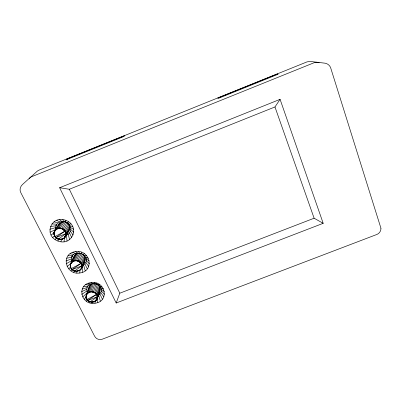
<?xml version="1.0" encoding="UTF-8"?>
<svg xmlns="http://www.w3.org/2000/svg" width="401" height="401" viewBox="0 0 401 401"><rect width="100%" height="100%" fill="white"/><g stroke="black" fill="none" stroke-linecap="round" stroke-linejoin="round"><path stroke-width="0.6" d="M70.441 266.204C70.396 273.622 84.065 272.179 81.859 264.409C78.621 255.858 65.403 262.805 72.225 269.577L81.197 263.262L84.426 255.913C82.626 253.186 78.586 252.374 75.899 254.254C73.177 256.971 71.137 261.607 70.496 264.946M69.834 227.207L66.085 233.603L58.33 239.146L57.002 238.53C66.18 241.207 49.148 236.72 61.223 239.392C56.636 240.244 52.767 235.297 54.386 231.287C56.887 226.094 61.724 218.219 68.04 223.593C72.526 227.918 67.142 233.527 64.837 237.432C60.626 242.64 50.476 236.224 55.158 230.299C60.902 223.197 71.604 234.951 62.536 238.986C57.829 239.161 59.599 240.364 63.884 238.334L66.526 233.808M58.33 239.146L57.032 238.485M73.198 270.495L75.889 271.226M94.997 303.236C110.16 301.512 105.102 280.073 91.102 282.585C75.914 284.314 80.997 305.757 94.997 303.236L95.082 300.86M70.245 266.139L70.295 264.765L74.932 255.136M72.38 255.577L72.396 255.211M81.759 267.106C82.731 261.733 74.907 258.565 71.568 262.68M80.676 269.357C82.746 266.043 86.882 260.334 84.426 255.913M86.4 298.369L85.934 297.031L86.405 294.555L86.02 297.146L87.769 300.494L96.701 294.289L99.363 286.038L97.438 284.254L96.185 283.718L93.338 292.184C90.07 291.041 85.834 293.477 86.145 297.166M96.957 298.399L96.4 300.184C94.481 302.319 91.233 302.66 88.806 301.321C82.105 295.316 89.318 302.374 90.115 301.752C96.621 304.354 100.365 293.833 93.338 292.184M97.227 298.008C99.273 292.84 89.679 289.116 87.278 293.768M79.769 273.001C95.278 271.146 89.854 249.086 75.619 251.592C60.085 253.452 65.533 275.517 79.769 273.001L79.944 270.104M96.836 299.156C98.14 295.602 101.674 290.184 99.363 286.038M67.002 241.026L66.476 235.111C72.636 232.986 71.679 223.708 65.739 221.959L65.844 220.35C51.163 214.65 43.052 235.502 57.889 241.031C72.486 246.62 80.561 225.928 65.844 220.35M64.045 241.778L64.426 237.442M92.009 291.938L94.842 283.462L95.739 283.632M76.38 260.8L79.794 253.226M68.937 224.665L65.097 231.046L55.99 237.552C51.649 234.129 55.153 227.793 60.23 228.104L64.19 221.873M66.02 233.653L65.448 236.294L64.736 237.412M92.009 303.256L92.37 301.472M50.055 232.204L55.709 229.482C54.466 223.994 60.897 219.783 65.739 221.959M76.721 273.011L77.268 270.695M71.894 261.913C68.596 245.232 96.531 255.582 82.556 265.868M82.611 297.016L87.363 292.725C82.842 277.482 109.899 283.808 98.666 295.377L100.38 301.161M60.937 241.778L61.699 238.966M81.393 253.472L81.709 252.324M54.386 231.287C53.293 233.673 54.235 235.833 55.889 237.638M96.145 300.184L97.117 299.116L100.11 289.637M98.451 293.632L99.012 291.843M100.185 288.404L97.473 297.968M99.929 287.181L97.047 295.592M95.202 301.021L95.764 299.943M72.08 256.184L71.964 256.535L72.265 255.923L72.07 256.234M73.839 257.432L74.23 256.219M98.516 285.046L95.644 293.492M81.368 268.299L82.015 267.081M97.438 284.254L94.576 292.715M87.182 286.775L87.298 286.434M86.21 295.953C87.939 286.87 103.202 294.58 95.298 301.086M88.967 287.542C89.493 284.89 92.245 283.236 94.842 283.462M101.508 291.412L101.623 291.081M77.739 261.061L81.167 253.497M93.478 283.507L90.661 291.978M92.175 283.848L89.373 292.319M91.012 284.464L88.225 292.925M89.363 286.364L86.085 295.903M90.055 285.322L86.596 294.8M116.185 303.006L119.804 293.206L69.338 189.262L59.629 187.728L116.185 303.006L323.186 223.322L280.078 99.343L59.629 187.728M89.092 302.58L89.523 301.437M69.774 228.525L64.611 237.352L65.844 235.031L65.724 232.309L69.548 225.893M65.594 222.154L61.543 228.74L60.15 228.465M73.739 272.304L74.446 270.635M79.719 270.219L80.942 269.382L85.218 259.637M85.283 258.359L82.08 265.773L72.225 269.577C72.195 270.61 67.879 264.83 72.451 261.683C77.769 257.372 85.874 265.988 79.819 270.294M85.017 257.096L81.553 264.605M83.553 254.876L80.105 262.419M82.446 254.059L79.007 261.612M57.889 241.031L58.646 239.417M78.406 253.272L75.002 260.84M77.077 253.617L73.694 261.186M75.899 254.254L72.526 261.813M86.436 301.251L87.353 299.662M74.501 271.096L81.819 265.853M62.466 238.886C66.295 237.913 66.957 232.555 69.383 229.778M65.614 233.953L66.205 232.946M68.04 223.593L64.22 229.878C62.16 228.811 58.641 227.247 56.125 229.187L60.225 222.921M66.902 222.74L63.042 228.996C60.546 228.019 55.549 228.039 54.561 231.507C51.94 232.78 57.428 240.47 55.042 236.55L64.857 231.217C66.185 232.6 65.463 235.146 65.564 236.294C66.431 234.64 66.15 232.54 65.152 230.981C62.802 227.071 56.095 227.212 54.386 231.347M55.98 225.492L56.18 225.172M56.335 224.961L56.646 224.284L56.29 224.811M58.541 224.951L59.243 223.833M71.022 270.916L71.995 269.382M62.772 221.913L58.762 228.144C56.09 228.194 51.889 235.668 54.626 231.603M71.418 262.399L70.696 263.512L70.882 263.748M70.701 263.582C73.087 258.505 81.689 260.219 82.08 265.773M61.423 222.269L57.413 228.856M55.268 230.62L57.193 227.678M84.12 261.918L84.822 260.845M69.338 189.262L274.966 106.957L280.078 99.343M73.238 270.469L74.506 271.061L73.198 270.52L74.531 270.966L72.225 269.577L73.308 270.369M55.102 239.587L56.486 237.623M96.551 283.988L97.067 283.266M86.215 298.344L86.806 299.512L90.115 301.752L88.806 301.321L90.075 301.868L97.298 296.795C98.1 292.194 89.879 289.482 87.127 293.557M84.225 299.352L86.12 297.021M68.751 268.946L70.751 266.715M67.072 158.886L66.16 159.829L123.999 136.47L124.435 135.713L67.072 158.886L67.563 159.914M52.767 237.537L54.882 235.422M67.513 222.896L68.641 221.828M68.025 231.492L68.676 230.886M71.488 257.096L71.764 256.846M78.556 270.84L75.894 271.322M67.082 266.52L71.183 263.226M79.894 270.319L78.626 270.931M51.042 235.021L54.411 232.635M81.704 294.399L86.791 291.061M66.135 263.803L71.498 260.76M65.724 232.309L65.463 232.43L64.165 229.948M63.884 238.334L62.536 238.986M71.303 268.61L80.967 263.437M86.972 299.487L96.486 294.469M94.06 301.622L95.413 301.061M83.127 254.369L84.441 253.743M81.568 291.672L86.711 289.327M119.804 293.206L314.118 218.219L323.186 223.322M97.298 296.795L87.864 300.419L88.917 301.181M65.975 260.981L71.403 258.966M49.864 229.277L55.594 227.623M82.22 289.031L87.127 287.647M65.162 232.796L66.055 232.56M92.781 301.953L94.125 301.702M66.616 258.244L71.814 257.231M65.964 235.006C65.564 234.339 66.03 232.104 65.097 231.046M68.992 224.219L70.972 223.913M98.245 284.85L99.734 284.63M58.746 228.505C61.949 227.703 65.754 230.334 65.749 233.723L55.99 237.552L55.042 236.55M83.614 286.65L88.019 286.134M50.491 226.445L55.995 225.823M91.438 301.998L92.816 302.043M68.015 255.783L72.706 255.668M84.566 255.643L86.706 255.743M85.659 284.7L89.318 284.895M51.899 223.898L56.892 224.209M70.085 253.768L74.02 254.389M99.648 286.078L101.939 286.56M70.075 225.833L72.671 226.46M53.99 221.813L58.22 222.886M88.215 283.312L90.937 284.013M85.614 257.196L88.35 258.194M72.676 252.339L75.664 253.482M100.661 287.577L103.533 288.92M56.626 220.339L59.894 221.953M61.644 228.475L62.922 229.187L64.857 231.217L62.992 229.071M70.681 227.633L73.629 229.287M91.102 282.585L92.766 283.557M58.356 239.006L55.99 237.552L57.102 238.379M86.195 258.931L89.268 260.921M101.217 289.251L104.405 291.547M75.619 251.592L77.528 253.011M59.619 219.578L61.789 221.472M70.782 229.487L73.779 232.209M86.28 260.725L89.393 263.738M101.288 290.981L104.506 294.269M85.934 297.031C85.488 298.199 89.182 302.169 86.801 299.462M71.142 268.6L72.065 269.693L71.203 268.645M86.867 299.522L87.684 300.479M70.365 231.277L73.122 235.016M85.854 262.454L88.721 266.454M100.857 292.65L103.829 296.89M94.12 282.57L94.686 283.547M78.696 251.587L79.483 253.006M62.762 219.583L63.784 221.472M99.964 294.149L102.42 299.241M84.957 264.003L87.308 268.881M69.463 232.881L71.699 237.532M274.966 106.957L314.118 218.219M83.644 265.272L85.243 270.865M68.135 234.189L69.614 239.577M97.273 297.958L97.849 302.524M82.01 266.164L82.676 272.269M319.211 62.812A7.023 6.541 -61.2 0 0 314.113 62.726L31.684 176.691A6.742 6.18 28.7 0 0 29.113 178.676M380.95 228.249C381.015 230.926 379.406 233.512 376.87 234.46L102.22 339.206C99.313 340.324 95.854 338.9 94.551 336.078L20.767 192.56C19.303 189.813 20.291 186.33 22.621 184.4L37.458 171.001L38.827 170.219L307.086 61.859L310.364 61.468L325.211 63.213C327.702 63.684 329.883 65.493 330.69 67.919L380.95 228.249M277.231 74L217.828 97.989L218.179 98.435L278.093 74.24L277.231 74M90.09 301.828L88.801 301.281L90.085 301.838"/></g></svg>
